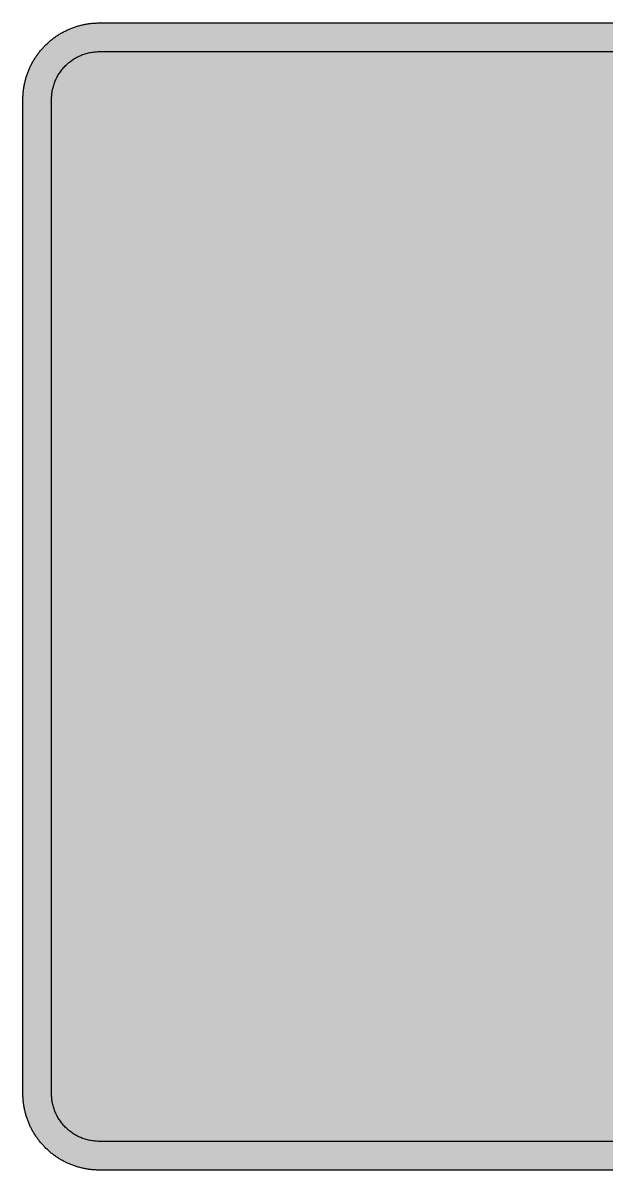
# Model space of a CAD drawing. Header units: millimetres. Extents: x 0 to 318, y 0 to 212.
# Drawn here: x 0.1 to 107.7, y 0.1 to 211.7 of the extents above; entities that cross this region are included whole.
import ezdxf

# ---------------------------------------------------------------- set-up
doc = ezdxf.new("R2010")
doc.units = ezdxf.units.MM

msp = doc.modelspace()

# ---------------------------------------------------------------- hatches: boundary and pattern name
for color, points in [(254, [(14.1633, 0.0536), (13.9878, 0.0533), (13.8125, 0.0559), (13.6373, 0.061), (13.462, 0.0686), (13.2893, 0.0787), (13.114, 0.0914), (12.9413, 0.1041), (12.7686, 0.1219), (12.5959, 0.1397), (12.4231, 0.16), (12.2504, 0.1829), (12.0777, 0.2057), (11.9075, 0.2337), (11.7373, 0.2616), (11.5672, 0.2921), (11.397, 0.3251), (11.2268, 0.3607), (11.0592, 0.3988), (10.8915, 0.4369), (10.7239, 0.4775), (10.5562, 0.5207), (10.3886, 0.5664), (10.2235, 0.6121), (10.0584, 0.6629), (9.8933, 0.7137), (9.7307, 0.7671), (9.5682, 0.8204), (9.4056, 0.8788), (9.2431, 0.9373), (9.083, 0.9982), (8.923, 1.0617), (8.763, 1.1252), (8.6055, 1.1938), (8.4455, 1.2624), (8.2906, 1.331), (8.1331, 1.4046), (7.9781, 1.4783), (7.8232, 1.5545), (7.6708, 1.6332), (7.5184, 1.7145), (7.366, 1.7958), (7.2161, 1.8796), (7.0663, 1.966), (6.919, 2.0523), (6.7716, 2.1438), (6.6243, 2.2352), (6.4795, 2.3266), (6.3348, 2.4232), (6.19, 2.5197), (6.0477, 2.6187), (5.908, 2.7178), (5.7683, 2.8194), (5.6286, 2.9235), (5.4915, 3.0302), (5.3543, 3.1369), (5.2197, 3.2461), (5.0851, 3.3579), (4.953, 3.4722), (4.8209, 3.5865), (4.6914, 3.7033), (4.5644, 3.8202), (4.4348, 3.9395), (4.3104, 4.0615), (4.1859, 4.1859), (4.0615, 4.3104), (3.9395, 4.4348), (3.8202, 4.5618), (3.7033, 4.6914), (3.5865, 4.8209), (3.4722, 4.953), (3.3579, 5.0851), (3.2487, 5.2197), (3.1369, 5.3543), (3.0302, 5.4915), (2.9235, 5.6286), (2.8194, 5.7683), (2.7178, 5.908), (2.6187, 6.0477), (2.5197, 6.19), (2.4232, 6.3348), (2.3266, 6.477), (2.2352, 6.6243), (2.1438, 6.7691), (2.0523, 6.9164), (1.966, 7.0663), (1.8796, 7.2161), (1.7958, 7.366), (1.7145, 7.5184), (1.6332, 7.6708), (1.5545, 7.8232), (1.4783, 7.9781), (1.4046, 8.1331), (1.331, 8.2906), (1.2598, 8.4455), (1.1913, 8.603), (1.1252, 8.763), (1.0592, 8.923), (0.9982, 9.083), (0.9373, 9.2431), (0.8763, 9.4056), (0.8204, 9.5682), (0.7645, 9.7307), (0.7112, 9.8933), (0.6604, 10.0584), (0.6121, 10.2235), (0.5639, 10.3911), (0.5207, 10.5562), (0.4775, 10.7239), (0.4343, 10.8915), (0.3962, 11.0592), (0.3607, 11.2268), (0.3251, 11.397), (0.2921, 11.5672), (0.2616, 11.7373), (0.2311, 11.9075), (0.2057, 12.0802), (0.1803, 12.2504), (0.1575, 12.4231), (0.1372, 12.5959), (0.1194, 12.7686), (0.1041, 12.9413), (0.0889, 13.1166), (0.0787, 13.2893), (0.0686, 13.4645), (0.061, 13.6373), (0.0559, 13.8125), (0.0508, 13.9878), (0.0508, 14.163), (0.0522, 197.6092), (0.0508, 197.7822), (0.0559, 197.9574), (0.061, 198.1327), (0.0686, 198.308), (0.0787, 198.4807), (0.0889, 198.6559), (0.1041, 198.8287), (0.1194, 199.0014), (0.1372, 199.1741), (0.1575, 199.3468), (0.1803, 199.5195), (0.2057, 199.6923), (0.2311, 199.8624), (0.2616, 200.0326), (0.2921, 200.2028), (0.3251, 200.373), (0.3607, 200.5432), (0.3962, 200.7108), (0.4343, 200.8784), (0.4775, 201.0461), (0.5207, 201.2137), (0.5639, 201.3814), (0.6121, 201.5465), (0.6604, 201.7116), (0.7112, 201.8767), (0.7645, 202.0392), (0.8204, 202.2018), (0.8763, 202.3643), (0.9373, 202.5269), (0.9982, 202.6869), (1.0592, 202.8469), (1.1252, 203.007), (1.1913, 203.1644), (1.2598, 203.3245), (1.331, 203.4794), (1.4046, 203.6369), (1.4783, 203.7918), (1.5545, 203.9468), (1.6332, 204.0992), (1.7145, 204.2516), (1.7958, 204.404), (1.8796, 204.5538), (1.966, 204.7037), (2.0523, 204.851), (2.1438, 204.9983), (2.2352, 205.1456), (2.3266, 205.2904), (2.4232, 205.4352), (2.5197, 205.58), (2.6187, 205.7222), (2.7178, 205.8619), (2.8194, 206.0016), (2.9235, 206.1413), (3.0302, 206.2785), (3.1369, 206.4156), (3.2487, 206.5503), (3.3579, 206.6849), (3.4722, 206.817), (3.5865, 206.949), (3.7033, 207.0786), (3.8202, 207.2056), (3.9395, 207.3351), (4.0615, 207.4596), (4.1859, 207.584), (4.3104, 207.7085), (4.4348, 207.8304), (4.5644, 207.9498), (4.6914, 208.0666), (4.8209, 208.1835), (4.953, 208.2978), (5.0851, 208.4121), (5.2197, 208.5213), (5.3543, 208.6331), (5.4915, 208.7397), (5.6286, 208.8464), (5.7683, 208.9506), (5.908, 209.0522), (6.0477, 209.1512), (6.19, 209.2503), (6.3348, 209.3468), (6.4795, 209.4433), (6.6243, 209.5348), (6.7716, 209.6262), (6.919, 209.7176), (7.0663, 209.804), (7.2161, 209.8904), (7.366, 209.9742), (7.5184, 210.0555), (7.6708, 210.1367), (7.8232, 210.2155), (7.9781, 210.2917), (8.1331, 210.3653), (8.2906, 210.439), (8.4455, 210.5101), (8.6055, 210.5787), (8.763, 210.6447), (8.923, 210.7108), (9.083, 210.7717), (9.2431, 210.8327), (9.4056, 210.8937), (9.5682, 210.9495), (9.7307, 211.0054), (9.8933, 211.0588), (10.0584, 211.1096), (10.2235, 211.1578), (10.3886, 211.2061), (10.5562, 211.2493), (10.7239, 211.2924), (10.8915, 211.3356), (11.0592, 211.3737), (11.2268, 211.4093), (11.397, 211.4448), (11.5672, 211.4779), (11.7373, 211.5083), (11.9075, 211.5388), (12.0777, 211.5642), (12.2504, 211.5896), (12.4231, 211.6125), (12.5959, 211.6328), (12.7686, 211.6506), (12.9413, 211.6658), (13.114, 211.6811), (13.2893, 211.6912), (13.462, 211.7014), (13.6373, 211.709), (13.8125, 211.7141), (13.9878, 211.7192), (14.163, 211.7192), (303.4411, 211.7203), (303.6164, 211.7192), (303.7891, 211.7141), (303.9643, 211.709), (304.1396, 211.7014), (304.3149, 211.6912), (304.4876, 211.6811), (304.6603, 211.6658), (304.8356, 211.6506), (305.0083, 211.6328), (305.181, 211.6125), (305.3512, 211.5896), (305.5239, 211.5642), (305.6941, 211.5388), (305.8668, 211.5083), (306.037, 211.4779), (306.2072, 211.4448), (306.3748, 211.4093), (306.545, 211.3737), (306.7126, 211.3356), (306.8803, 211.2924), (307.0479, 211.2493), (307.213, 211.2061), (307.3781, 211.1578), (307.5432, 211.1096), (307.7083, 211.0588), (307.8734, 211.0054), (308.036, 210.9495), (308.1985, 210.8937), (308.3611, 210.8327), (308.5211, 210.7717), (308.6811, 210.7108), (308.8411, 210.6447), (308.9986, 210.5787), (309.1561, 210.5101), (309.3136, 210.439), (309.4711, 210.3653), (309.626, 210.2917), (309.7784, 210.2155), (309.9333, 210.1367), (310.0857, 210.0555), (310.2381, 209.9742), (310.388, 209.8904), (310.5379, 209.804), (310.6852, 209.7176), (310.8325, 209.6262), (310.9798, 209.5348), (311.1246, 209.4433), (311.2694, 209.3468), (311.4116, 209.2503), (311.5539, 209.1512), (311.6961, 209.0522), (311.8358, 208.9506), (311.9755, 208.8464), (312.1127, 208.7397), (312.2473, 208.6331), (312.3844, 208.5213), (312.5165, 208.4121), (312.6511, 208.2978), (312.7807, 208.1835), (312.9128, 208.0666), (313.0398, 207.9498), (313.1668, 207.8304), (313.2938, 207.7085), (313.4182, 207.584), (313.5427, 207.4596), (313.6621, 207.3351), (313.784, 207.2056), (313.9008, 207.0786), (314.0177, 206.949), (314.132, 206.817), (314.2463, 206.6849), (314.3555, 206.5503), (314.4647, 206.4156), (314.5739, 206.2785), (314.6781, 206.1413), (314.7822, 206.0016), (314.8863, 205.8619), (314.9854, 205.7222), (315.0845, 205.58), (315.181, 205.4352), (315.275, 205.2904), (315.3689, 205.1456), (315.4604, 204.9983), (315.5493, 204.851), (315.6382, 204.7037), (315.7245, 204.5538), (315.8084, 204.404), (315.8896, 204.2516), (315.9684, 204.0992), (316.0471, 203.9468), (316.1233, 203.7918), (316.1995, 203.6369), (316.2706, 203.4794), (316.3418, 203.3245), (316.4103, 203.1644), (316.4764, 203.007), (316.5424, 202.8469), (316.6059, 202.6869), (316.6669, 202.5269), (316.7253, 202.3643), (316.7812, 202.2018), (316.8371, 202.0392), (316.8904, 201.8767), (316.9412, 201.7116), (316.9895, 201.5465), (317.0377, 201.3814), (317.0834, 201.2137), (317.1266, 201.0461), (317.1673, 200.8784), (317.2054, 200.7108), (317.2435, 200.5432), (317.2765, 200.373), (317.3095, 200.2028), (317.34, 200.0326), (317.3705, 199.8624), (317.3959, 199.6923), (317.4213, 199.5195), (317.4441, 199.3468), (317.4644, 199.1741), (317.4822, 199.0014), (317.4975, 198.8287), (317.5127, 198.6559), (317.5229, 198.4807), (317.533, 198.308), (317.5406, 198.1327), (317.5457, 197.9574), (317.5508, 197.7822), (317.5508, 197.6069), (317.5522, 14.1647), (317.5508, 13.9878), (317.5457, 13.8125), (317.5406, 13.6373), (317.533, 13.4645), (317.5229, 13.2893), (317.5127, 13.1166), (317.4975, 12.9413), (317.4822, 12.7686), (317.4644, 12.5959), (317.4441, 12.4231), (317.4213, 12.2504), (317.3959, 12.0802), (317.3705, 11.9075), (317.34, 11.7373), (317.3095, 11.5672), (317.2765, 11.397), (317.2435, 11.2268), (317.2054, 11.0592), (317.1673, 10.8915), (317.1266, 10.7239), (317.0834, 10.5562), (317.0377, 10.3911), (316.9895, 10.2235), (316.9412, 10.0584), (316.8904, 9.8933), (316.8371, 9.7307), (316.7812, 9.5682), (316.7253, 9.4056), (316.6669, 9.2431), (316.6059, 9.083), (316.5424, 8.923), (316.4764, 8.763), (316.4103, 8.603), (316.3418, 8.4455), (316.2706, 8.2906), (316.1995, 8.1331), (316.1233, 7.9781), (316.0471, 7.8232), (315.9684, 7.6708), (315.8896, 7.5184), (315.8084, 7.366), (315.7245, 7.2161), (315.6382, 7.0663), (315.5493, 6.9164), (315.4604, 6.7691), (315.3689, 6.6243), (315.275, 6.477), (315.181, 6.3348), (315.0845, 6.19), (314.9854, 6.0477), (314.8863, 5.908), (314.7822, 5.7683), (314.6781, 5.6286), (314.5739, 5.4915), (314.4647, 5.3543), (314.3555, 5.2197), (314.2463, 5.0851), (314.132, 4.953), (314.0177, 4.8209), (313.9008, 4.6914), (313.784, 4.5618), (313.6621, 4.4348), (313.5427, 4.3104), (313.4182, 4.1859), (313.2938, 4.0615), (313.1668, 3.9395), (313.0398, 3.8202), (312.9128, 3.7033), (312.7807, 3.5865), (312.6511, 3.4722), (312.5165, 3.3579), (312.3844, 3.2461), (312.2473, 3.1369), (312.1127, 3.0302), (311.9755, 2.9235), (311.8358, 2.8194), (311.6961, 2.7178), (311.5539, 2.6187), (311.4116, 2.5197), (311.2694, 2.4232), (311.1246, 2.3266), (310.9798, 2.2352), (310.8325, 2.1438), (310.6852, 2.0523), (310.5379, 1.966), (310.388, 1.8796), (310.2381, 1.7958), (310.0857, 1.7145), (309.9333, 1.6332), (309.7784, 1.5545), (309.626, 1.4783), (309.4711, 1.4046), (309.3136, 1.331), (309.1561, 1.2624), (308.9986, 1.1938), (308.8411, 1.1252), (308.6811, 1.0617), (308.5211, 0.9982), (308.3611, 0.9373), (308.1985, 0.8788), (308.036, 0.8204), (307.8734, 0.7671), (307.7083, 0.7137), (307.5432, 0.6629), (307.3781, 0.6121), (307.213, 0.5664), (307.0479, 0.5207), (306.8803, 0.4775), (306.7126, 0.4369), (306.545, 0.3988), (306.3748, 0.3607), (306.2072, 0.3251), (306.037, 0.2921), (305.8668, 0.2616), (305.6941, 0.2337), (305.5239, 0.2057), (305.3512, 0.1829), (305.181, 0.16), (305.0083, 0.1397), (304.8356, 0.1219), (304.6603, 0.1041), (304.4876, 0.0914), (304.3149, 0.0787), (304.1396, 0.0686), (303.9643, 0.061), (303.7891, 0.0559), (303.6164, 0.0533), (303.4411, 0.0533)]), (144, [(14.1633, 5.3453), (13.9344, 5.3467), (13.7084, 5.3543), (13.4849, 5.3696), (13.2613, 5.3899), (13.0378, 5.4153), (12.8194, 5.4458), (12.6009, 5.4813), (12.385, 5.522), (12.1717, 5.5702), (11.9583, 5.621), (11.7475, 5.6794), (11.5392, 5.7404), (11.3335, 5.8064), (11.1303, 5.8801), (10.9296, 5.9563), (10.729, 6.0376), (10.5334, 6.1239), (10.3378, 6.2128), (10.1473, 6.3094), (9.9593, 6.4084), (9.7714, 6.5126), (9.5885, 6.6218), (9.4082, 6.7335), (9.2304, 6.8504), (9.0576, 6.9698), (8.8849, 7.0968), (8.7173, 7.2238), (8.5522, 7.3584), (8.3896, 7.4955), (8.2321, 7.6352), (8.0772, 7.78), (7.9273, 7.9273), (7.7775, 8.0772), (7.6352, 8.2321), (7.493, 8.3922), (7.3558, 8.5522), (7.2238, 8.7173), (7.0942, 8.8875), (6.9698, 9.0576), (6.8504, 9.2329), (6.7335, 9.4107), (6.6192, 9.591), (6.5126, 9.7739), (6.4084, 9.9593), (6.3068, 10.1473), (6.2128, 10.3403), (6.1214, 10.5334), (6.035, 10.7315), (5.9538, 10.9296), (5.8776, 11.1303), (5.8064, 11.3335), (5.7404, 11.5418), (5.6769, 11.75), (5.621, 11.9583), (5.5677, 12.1717), (5.522, 12.385), (5.4813, 12.6009), (5.4432, 12.8194), (5.4127, 13.0404), (5.3873, 13.2613), (5.3696, 13.4849), (5.3543, 13.7084), (5.3467, 13.937), (5.3416, 14.163), (5.3439, 197.6092), (5.3467, 197.8355), (5.3543, 198.0616), (5.3696, 198.2851), (5.3873, 198.5086), (5.4127, 198.7321), (5.4432, 198.9506), (5.4813, 199.169), (5.522, 199.3849), (5.5677, 199.5983), (5.621, 199.8116), (5.6769, 200.0225), (5.7404, 200.2307), (5.8064, 200.4365), (5.8776, 200.6397), (5.9538, 200.8403), (6.035, 201.041), (6.1214, 201.2366), (6.2128, 201.4322), (6.3068, 201.6227), (6.4084, 201.8106), (6.5126, 201.9986), (6.6192, 202.1815), (6.7335, 202.3618), (6.8504, 202.5396), (6.9698, 202.7123), (7.0942, 202.885), (7.2238, 203.0527), (7.3558, 203.2178), (7.493, 203.3803), (7.6352, 203.5378), (7.7775, 203.6928), (7.9273, 203.8426), (8.0772, 203.9925), (8.2321, 204.1347), (8.3896, 204.277), (8.5522, 204.4141), (8.7173, 204.5462), (8.8849, 204.6757), (9.0576, 204.8002), (9.2304, 204.9196), (9.4082, 205.0364), (9.5885, 205.1507), (9.7714, 205.2574), (9.9593, 205.3615), (10.1473, 205.4631), (10.3378, 205.5571), (10.5334, 205.6486), (10.729, 205.7349), (10.9296, 205.8162), (11.1303, 205.8924), (11.3335, 205.9635), (11.5392, 206.0296), (11.7475, 206.0931), (11.9583, 206.1489), (12.1717, 206.2023), (12.385, 206.248), (12.6009, 206.2886), (12.8194, 206.3267), (13.0378, 206.3572), (13.2613, 206.3826), (13.4849, 206.4004), (13.7084, 206.4156), (13.9344, 206.4233), (14.163, 206.4283), (303.4411, 206.4286), (303.6672, 206.4233), (303.8932, 206.4156), (304.1193, 206.4004), (304.3428, 206.3826), (304.5638, 206.3572), (304.7822, 206.3267), (305.0007, 206.2886), (305.2166, 206.248), (305.4325, 206.2023), (305.6433, 206.1489), (305.8541, 206.0931), (306.0624, 206.0296), (306.2681, 205.9635), (306.4713, 205.8924), (306.6745, 205.8162), (306.8726, 205.7349), (307.0708, 205.6486), (307.2638, 205.5571), (307.4543, 205.4631), (307.6448, 205.3615), (307.8302, 205.2574), (308.0131, 205.1507), (308.1934, 205.0364), (308.3712, 204.9196), (308.5465, 204.8002), (308.7167, 204.6757), (308.8843, 204.5462), (309.0494, 204.4141), (309.212, 204.277), (309.3695, 204.1347), (309.5244, 203.9925), (309.6768, 203.8426), (309.8241, 203.6928), (309.9689, 203.5378), (310.1086, 203.3803), (310.2458, 203.2178), (310.3778, 203.0527), (310.5074, 202.885), (310.6318, 202.7123), (310.7538, 202.5396), (310.8706, 202.3618), (310.9824, 202.1815), (311.0916, 201.9986), (311.1957, 201.8106), (311.2948, 201.6227), (311.3888, 201.4322), (311.4802, 201.2366), (311.5666, 201.041), (311.6478, 200.8403), (311.724, 200.6397), (311.7952, 200.4365), (311.8637, 200.2307), (311.9247, 200.0225), (311.9806, 199.8116), (312.0339, 199.5983), (312.0796, 199.3849), (312.1203, 199.169), (312.1584, 198.9506), (312.1889, 198.7321), (312.2143, 198.5086), (312.2346, 198.2851), (312.2473, 198.0616), (312.2574, 197.8355), (312.26, 197.6069), (312.2605, 14.1647), (312.2574, 13.937), (312.2473, 13.7084), (312.2346, 13.4849), (312.2143, 13.2613), (312.1889, 13.0404), (312.1584, 12.8194), (312.1203, 12.6009), (312.0796, 12.385), (312.0339, 12.1717), (311.9806, 11.9583), (311.9247, 11.75), (311.8637, 11.5418), (311.7952, 11.3335), (311.724, 11.1303), (311.6478, 10.9296), (311.5666, 10.7315), (311.4802, 10.5334), (311.3888, 10.3403), (311.2948, 10.1473), (311.1957, 9.9593), (311.0916, 9.7739), (310.9824, 9.591), (310.8706, 9.4107), (310.7538, 9.2329), (310.6318, 9.0576), (310.5074, 8.8875), (310.3778, 8.7173), (310.2458, 8.5522), (310.1086, 8.3922), (309.9689, 8.2321), (309.8241, 8.0772), (309.6768, 7.9273), (309.5244, 7.78), (309.3695, 7.6352), (309.212, 7.4955), (309.0494, 7.3584), (308.8843, 7.2238), (308.7167, 7.0968), (308.5465, 6.9698), (308.3712, 6.8504), (308.1934, 6.7335), (308.0131, 6.6218), (307.8302, 6.5126), (307.6448, 6.4084), (307.4543, 6.3094), (307.2638, 6.2128), (307.0708, 6.1239), (306.8726, 6.0376), (306.6745, 5.9563), (306.4713, 5.8801), (306.2681, 5.8064), (306.0624, 5.7404), (305.8541, 5.6794), (305.6433, 5.621), (305.4325, 5.5702), (305.2166, 5.522), (305.0007, 5.4813), (304.7822, 5.4458), (304.5638, 5.4153), (304.3428, 5.3899), (304.1193, 5.3696), (303.8932, 5.3543), (303.6672, 5.3467), (303.4411, 5.3442)])]:
    msp.add_hatch(color=color).paths.add_polyline_path(points)
h = msp.add_hatch(color=254)
h.paths.add_polyline_path([(68.3147, 84.1745), (68.3147, 19.1036), (68.0212, 19.1059), (67.7316, 19.116), (67.4421, 19.1364), (67.1576, 19.1618), (66.8731, 19.1922), (66.5912, 19.2329), (66.3092, 19.2786), (66.0324, 19.3319), (65.7581, 19.3929), (65.4863, 19.4589), (65.2145, 19.5326), (64.9478, 19.6113), (64.6836, 19.6977), (64.422, 19.7891), (64.1655, 19.8882), (63.9089, 19.9923), (63.6575, 20.1016), (63.4086, 20.2184), (63.1622, 20.3403), (62.9209, 20.4673), (62.6821, 20.6019), (62.4459, 20.7416), (62.2148, 20.8839), (61.9862, 21.0337), (61.7626, 21.1887), (61.5442, 21.3512), (61.3283, 21.5163), (61.1149, 21.6865), (60.9092, 21.8618), (60.706, 22.0421), (60.5053, 22.2275), (60.3123, 22.4155), (60.1218, 22.6111), (59.9364, 22.8092), (59.756, 23.0124), (59.5808, 23.2207), (59.4106, 23.4315), (59.2455, 23.6474), (59.0855, 23.8684), (58.9305, 24.0919), (58.7807, 24.318), (58.6359, 24.5491), (58.4962, 24.7853), (58.3641, 25.0241), (58.2346, 25.2654), (58.1127, 25.5118), (57.9958, 25.7607), (57.8866, 26.0147), (57.7825, 26.2687), (57.6834, 26.5278), (57.592, 26.7894), (57.5056, 27.0535), (57.4269, 27.3202), (57.3532, 27.5895), (57.2872, 27.8638), (57.2262, 28.1381), (57.1729, 28.415), (57.1271, 28.6944), (57.089, 28.9763), (57.056, 29.2608), (57.0306, 29.5478), (57.0128, 29.8374), (57.0001, 30.1269), (56.9976, 30.419), (56.9983, 70.0289), (28.7059, 24.7618), (28.5496, 24.859), (28.3972, 24.958), (28.2473, 25.0622), (28.1, 25.1663), (27.9527, 25.273), (27.8079, 25.3822), (27.6657, 25.494), (27.526, 25.6057), (27.3888, 25.7226), (27.2517, 25.8394), (27.117, 25.9588), (26.985, 26.0782), (26.8554, 26.2026), (26.7284, 26.3271), (26.6014, 26.4541), (26.477, 26.5836), (26.3576, 26.7132), (26.2382, 26.8453), (26.1188, 26.9799), (26.0045, 27.117), (25.8928, 27.2542), (25.781, 27.3939), (25.6743, 27.5336), (25.5676, 27.6758), (25.4635, 27.8206), (25.3619, 27.9654), (25.2654, 28.1127), (25.1689, 28.2626), (25.0723, 28.4124), (24.9809, 28.5623), (24.892, 28.7172), (24.8056, 28.8696), (24.7193, 29.0271), (24.638, 29.1821), (24.5593, 29.3421), (24.4805, 29.4996), (24.4069, 29.6621), (24.3332, 29.8221), (24.2646, 29.9872), (24.196, 30.1498), (24.1325, 30.3149), (24.069, 30.4825), (24.0106, 30.6502), (23.9547, 30.8178), (23.8989, 30.988), (23.8481, 31.1582), (23.7998, 31.3284), (23.7515, 31.5011), (23.7084, 31.6738), (23.6677, 31.8491), (23.6296, 32.0243), (23.5941, 32.1996), (23.561, 32.3748), (23.5306, 32.5526), (23.5052, 32.7304), (23.4798, 32.9082), (23.4569, 33.0886), (23.4391, 33.2689), (23.4239, 33.4493), (23.4112, 33.6296), (23.401, 33.8099), (23.3934, 33.9928), (23.3883, 34.1732), (23.3858, 34.356), (23.3883, 34.4576), (23.3883, 34.5567), (23.3909, 34.6558), (23.3934, 34.7548), (23.3985, 34.8539), (23.4036, 34.9529), (23.4086, 35.052), (23.4137, 35.1511), (23.4213, 35.2476), (23.429, 35.3466), (23.4391, 35.4457), (23.4493, 35.5448), (23.4594, 35.6413), (23.4721, 35.7403), (23.4848, 35.8394), (23.4975, 35.9359), (23.5128, 36.0324), (23.5255, 36.1315), (23.5433, 36.228), (23.5585, 36.3245), (23.5763, 36.4236), (23.5941, 36.5201), (23.6144, 36.6166), (23.6347, 36.7132), (23.655, 36.8097), (23.6779, 36.9037), (23.7007, 37.0002), (23.7236, 37.0967), (23.7465, 37.1907), (23.7719, 37.2872), (23.7973, 37.3812), (23.8252, 37.4777), (23.8531, 37.5717), (23.8811, 37.6657), (23.909, 37.7596), (23.9395, 37.8536), (23.97, 37.9476), (24.003, 38.039), (24.036, 38.133), (24.069, 38.2245), (24.1021, 38.3184), (24.1376, 38.4099), (24.1732, 38.5013), (24.2087, 38.5928), (24.2468, 38.6842), (24.2849, 38.7756), (24.323, 38.8671), (24.3637, 38.956), (24.4043, 39.0474), (24.445, 39.1363), (24.4881, 39.2252), (24.5313, 39.3141), (24.5745, 39.403), (24.6177, 39.4919), (24.6634, 39.5808), (24.7091, 39.6672), (24.7574, 39.7535), (24.8031, 39.8424), (24.8539, 39.9288), (24.9022, 40.0152), (24.953, 40.099), (25.0038, 40.1853), (25.0546, 40.2692), (25.1054, 40.3555), (45.6819, 73.2741), (45.6819, 84.1745)])
h.paths.add_polyline_path([(68.3147, 87.0035), (45.6819, 87.0035), (45.6819, 108.3451), (30.5745, 84.1745), (30.4394, 84.2594), (30.3047, 84.3458), (30.1727, 84.4372), (30.0431, 84.5287), (29.9161, 84.6226), (29.7891, 84.7166), (29.6647, 84.8157), (29.5427, 84.9147), (29.4208, 85.0138), (29.3014, 85.1179), (29.1846, 85.2221), (29.0678, 85.3288), (28.956, 85.4354), (28.8442, 85.5447), (28.7325, 85.6564), (28.6258, 85.7682), (28.5191, 85.8825), (28.415, 85.9993), (28.3108, 86.1162), (28.2118, 86.2355), (28.1127, 86.3549), (28.0162, 86.4768), (27.9222, 86.6013), (27.8282, 86.7258), (27.7368, 86.8502), (27.6504, 86.9798), (27.5615, 87.1068), (27.4777, 87.2363), (27.3964, 87.3684), (27.3152, 87.5005), (27.2364, 87.6351), (27.1602, 87.7697), (27.0866, 87.9069), (27.0154, 88.044), (26.9443, 88.1812), (26.8783, 88.3209), (26.8122, 88.4631), (26.7487, 88.6028), (26.6878, 88.7476), (26.6294, 88.8898), (26.5709, 89.0346), (26.5176, 89.1794), (26.4668, 89.3267), (26.416, 89.474), (26.3677, 89.6239), (26.322, 89.7712), (26.2814, 89.9211), (26.2407, 90.0735), (26.2026, 90.2233), (26.1645, 90.3757), (26.1315, 90.5281), (26.101, 90.6831), (26.0731, 90.838), (26.0452, 90.993), (26.0223, 91.1479), (26.002, 91.3028), (25.9817, 91.4603), (25.9664, 91.6178), (25.9512, 91.7753), (25.941, 91.9328), (25.9309, 92.0928), (25.9258, 92.2503), (25.9207, 92.4103), (25.9207, 92.5703), (25.9207, 92.6567), (25.9207, 92.7456), (25.9232, 92.8319), (25.9258, 92.9183), (25.9283, 93.0046), (25.9334, 93.091), (25.9385, 93.1774), (25.9436, 93.2637), (25.9512, 93.3501), (25.9588, 93.4364), (25.9664, 93.5228), (25.974, 93.6092), (25.9842, 93.6955), (25.9944, 93.7819), (26.0045, 93.8657), (26.0172, 93.9521), (26.0299, 94.0384), (26.0426, 94.1222), (26.0553, 94.2086), (26.0706, 94.2924), (26.0858, 94.3788), (26.101, 94.4626), (26.1188, 94.5464), (26.1366, 94.6302), (26.1544, 94.7166), (26.1747, 94.8004), (26.1925, 94.8842), (26.2128, 94.9681), (26.2357, 95.0519), (26.256, 95.1332), (26.2788, 95.217), (26.3042, 95.3008), (26.3271, 95.3821), (26.3525, 95.4659), (26.3779, 95.5472), (26.4033, 95.6285), (26.4312, 95.7123), (26.4592, 95.7936), (26.4871, 95.8748), (26.5151, 95.9561), (26.5455, 96.0374), (26.576, 96.1161), (26.6065, 96.1974), (26.6395, 96.2787), (26.6725, 96.3574), (26.7056, 96.4362), (26.7386, 96.5175), (26.7741, 96.5962), (26.8097, 96.6749), (26.8453, 96.7537), (26.8834, 96.8299), (26.9189, 96.9086), (26.9596, 96.9874), (26.9977, 97.0636), (27.0358, 97.1398), (27.0764, 97.216), (27.117, 97.2947), (27.1602, 97.3684), (27.2034, 97.4446), (27.2466, 97.5208), (27.2898, 97.5944), (27.3329, 97.6706), (27.3787, 97.7443), (27.4244, 97.8179), (47.4017, 129.782), (47.498, 129.9337), (47.5996, 130.0861), (47.7012, 130.2385), (47.8053, 130.3858), (47.912, 130.5331), (48.0212, 130.6754), (48.133, 130.8176), (48.2473, 130.9599), (48.3616, 131.097), (48.4784, 131.2342), (48.5978, 131.3688), (48.7197, 131.5009), (48.8442, 131.6304), (48.9687, 131.7574), (49.0957, 131.8844), (49.2227, 132.0063), (49.3547, 132.1283), (49.4868, 132.2476), (49.6214, 132.3645), (49.7561, 132.4813), (49.8958, 132.5931), (50.0329, 132.7023), (50.1752, 132.8115), (50.3174, 132.9182), (50.4622, 133.0198), (50.607, 133.1214), (50.7543, 133.2205), (50.9016, 133.317), (51.054, 133.411), (51.2039, 133.5049), (51.3563, 133.5938), (51.5112, 133.6802), (51.6661, 133.764), (51.8236, 133.8478), (51.9811, 133.9266), (52.1411, 134.0053), (52.3037, 134.079), (52.4637, 134.1501), (52.6263, 134.2212), (52.7914, 134.2873), (52.9565, 134.3533), (53.1241, 134.4143), (53.2917, 134.4752), (53.4594, 134.5311), (53.6296, 134.587), (53.7997, 134.6378), (53.9699, 134.686), (54.1426, 134.7318), (54.3154, 134.7775), (54.4906, 134.8181), (54.6633, 134.8562), (54.8411, 134.8918), (55.0164, 134.9248), (55.1942, 134.9553), (55.372, 134.9807), (55.5498, 135.0061), (55.7276, 135.0264), (55.9079, 135.0467), (56.0883, 135.062), (56.2686, 135.0747), (56.4515, 135.0848), (56.6318, 135.0924), (56.8147, 135.0975), (56.9976, 135.0975), (57.2897, 135.095), (57.5793, 135.0848), (57.8688, 135.0645), (58.1533, 135.0391), (58.4378, 135.0086), (58.7197, 134.968), (59.0017, 134.9223), (59.2785, 134.8689), (59.5528, 134.808), (59.8246, 134.7419), (60.0964, 134.6683), (60.3631, 134.5895), (60.6273, 134.5032), (60.8889, 134.4117), (61.148, 134.3127), (61.402, 134.2085), (61.6534, 134.0993), (61.9023, 133.9825), (62.1487, 133.8605), (62.3926, 133.7335), (62.6313, 133.5989), (62.865, 133.4592), (63.0961, 133.317), (63.3247, 133.1671), (63.5483, 133.0122), (63.7692, 132.8496), (63.9851, 132.6845), (64.196, 132.5143), (64.4042, 132.3391), (64.6074, 132.1587), (64.8056, 131.9733), (64.9986, 131.7854), (65.1891, 131.5898), (65.3745, 131.3917), (65.5549, 131.1885), (65.7301, 130.9802), (65.9003, 130.7694), (66.0654, 130.5535), (66.2254, 130.3325), (66.3804, 130.109), (66.5302, 129.8829), (66.675, 129.6518), (66.8147, 129.4155), (66.9468, 129.1768), (67.0763, 128.9355), (67.1982, 128.6891), (67.3151, 128.4402), (67.4243, 128.1862), (67.5284, 127.9322), (67.6275, 127.6731), (67.7189, 127.4115), (67.8053, 127.1473), (67.884, 126.8806), (67.9577, 126.6114), (68.0237, 126.3371), (68.0847, 126.0627), (68.1355, 125.7859), (68.1838, 125.5065), (68.2219, 125.2245), (68.2549, 124.9401), (68.2803, 124.653), (68.2981, 124.3635), (68.3108, 124.0739), (68.3133, 123.7818), (68.3147, 111.0516), (89.5339, 98.3213), (89.4486, 98.1812), (89.3597, 98.044), (89.2708, 97.9094), (89.1819, 97.7748), (89.088, 97.6427), (88.994, 97.5131), (88.8949, 97.3836), (88.7959, 97.2566), (88.6968, 97.1321), (88.5927, 97.0077), (88.4885, 96.8883), (88.3818, 96.7689), (88.2752, 96.6521), (88.1659, 96.5352), (88.0542, 96.4209), (87.9399, 96.3092), (87.8256, 96.2), (87.7087, 96.0933), (87.5919, 95.9866), (87.4725, 95.8825), (87.3506, 95.7809), (87.2287, 95.6818), (87.1042, 95.5827), (86.9772, 95.4888), (86.8502, 95.3948), (86.7207, 95.3033), (86.5911, 95.2119), (86.4591, 95.1255), (86.327, 95.0392), (86.1924, 94.9579), (86.0577, 94.8766), (85.9206, 94.7979), (85.7834, 94.7217), (85.6437, 94.6455), (85.504, 94.5744), (85.3618, 94.5032), (85.2195, 94.4372), (85.0773, 94.3712), (84.9325, 94.3077), (84.7852, 94.2467), (84.6379, 94.1883), (84.4906, 94.1324), (84.3432, 94.0791), (84.1934, 94.0257), (84.041, 93.9775), (83.8911, 93.9292), (83.7387, 93.886), (83.5838, 93.8428), (83.4314, 93.8047), (83.2764, 93.7666), (83.1215, 93.7311), (82.964, 93.7006), (82.8065, 93.6701), (82.6491, 93.6422), (82.4916, 93.6193), (82.3316, 93.5965), (82.1741, 93.5761), (82.0141, 93.5584), (81.8515, 93.5457), (81.6915, 93.533), (81.5289, 93.5228), (81.3689, 93.5177), (81.2063, 93.5126), (81.0412, 93.5126), (80.9574, 93.5126), (80.8736, 93.5126), (80.7898, 93.5152), (80.706, 93.5177), (80.6221, 93.5203), (80.5383, 93.5253), (80.4545, 93.5304), (80.3707, 93.5355), (80.2869, 93.5406), (80.203, 93.5482), (80.1218, 93.5558), (80.0379, 93.5634), (79.9541, 93.5711), (79.8703, 93.5812), (79.789, 93.5914), (79.7052, 93.6015), (79.6214, 93.6142), (79.5401, 93.6269), (79.4563, 93.6396), (79.375, 93.6523), (79.2937, 93.6676), (79.2099, 93.6828), (79.1286, 93.6981), (79.0473, 93.7158), (78.9661, 93.7311), (78.8848, 93.7489), (78.8035, 93.7692), (78.7222, 93.787), (78.6409, 93.8073), (78.5597, 93.8276), (78.4784, 93.8505), (78.3996, 93.8708), (78.3184, 93.8936), (78.2371, 93.9165), (78.1583, 93.9419), (78.0796, 93.9648), (77.9983, 93.9902), (77.9196, 94.0181), (77.8408, 94.0435), (77.7621, 94.0714), (77.6834, 94.0994), (77.6046, 94.1273), (77.5284, 94.1578), (77.4497, 94.1857), (77.3709, 94.2162), (77.2947, 94.2492), (77.216, 94.2797), (77.1398, 94.3127), (77.0636, 94.3458), (76.9874, 94.3813), (76.9112, 94.4143), (76.835, 94.4499), (76.7588, 94.4855), (76.6851, 94.5236), (76.6089, 94.5591), (76.5353, 94.5972), (76.4591, 94.6353), (76.3854, 94.676), (76.3118, 94.7141), (76.2381, 94.7547), (76.1644, 94.7953), (76.0933, 94.8385), (76.0197, 94.8792), (75.9485, 94.9223), (68.3147, 99.5038)], flags=16)
edge = h.paths.add_edge_path(flags=16)
edge.add_line((75.3883, 150.6608), (75.3821, 150.9522))
edge.add_line((75.3821, 150.9522), (75.372, 151.2418))
edge.add_line((75.372, 151.2418), (75.3542, 151.5313))
edge.add_line((75.3542, 151.5313), (75.3288, 151.8158))
edge.add_line((75.3288, 151.8158), (75.2958, 152.1003))
edge.add_line((75.2958, 152.1003), (75.2577, 152.3822))
edge.add_line((75.2577, 152.3822), (75.2094, 152.6642))
edge.add_line((75.2094, 152.6642), (75.1561, 152.941))
edge.add_line((75.1561, 152.941), (75.0976, 153.2153))
edge.add_line((75.0976, 153.2153), (75.0316, 153.4871))
edge.add_line((75.0316, 153.4871), (74.9579, 153.7589))
edge.add_line((74.9579, 153.7589), (74.8792, 154.0256))
edge.add_line((74.8792, 154.0256), (74.7928, 154.2898))
edge.add_line((74.7928, 154.2898), (74.7014, 154.5514))
edge.add_line((74.7014, 154.5514), (74.6023, 154.8105))
edge.add_line((74.6023, 154.8105), (74.4982, 155.0645))
edge.add_line((74.4982, 155.0645), (74.3864, 155.3159))
edge.add_line((74.3864, 155.3159), (74.2721, 155.5674))
edge.add_line((74.2721, 155.5674), (74.1477, 155.8112))
edge.add_line((74.1477, 155.8112), (74.0207, 156.0551))
edge.add_line((74.0207, 156.0551), (73.8886, 156.2938))
edge.add_line((73.8886, 156.2938), (73.7489, 156.5275))
edge.add_line((73.7489, 156.5275), (73.6041, 156.7586))
edge.add_line((73.6041, 156.7586), (73.4543, 156.9872))
edge.add_line((73.4543, 156.9872), (73.2993, 157.2108))
edge.add_line((73.2993, 157.2108), (73.1393, 157.4317))
edge.add_line((73.1393, 157.4317), (72.9742, 157.6476))
edge.add_line((72.9742, 157.6476), (72.8015, 157.8585))
edge.add_line((72.8015, 157.8585), (72.6262, 158.0667))
edge.add_line((72.6262, 158.0667), (72.4459, 158.2699))
edge.add_line((72.4459, 158.2699), (72.263, 158.4681))
edge.add_line((72.263, 158.4681), (72.0725, 158.6636))
edge.add_line((72.0725, 158.6636), (71.8769, 158.8516))
edge.add_line((71.8769, 158.8516), (71.6788, 159.037))
edge.add_line((71.6788, 159.037), (71.4756, 159.2174))
edge.add_line((71.4756, 159.2174), (71.2699, 159.3926))
edge.add_line((71.2699, 159.3926), (71.0565, 159.5628))
edge.add_line((71.0565, 159.5628), (70.8406, 159.7279))
edge.add_line((70.8406, 159.7279), (70.6222, 159.8905))
edge.add_line((70.6222, 159.8905), (70.3986, 160.0454))
edge.add_line((70.3986, 160.0454), (70.17, 160.1953))
edge.add_line((70.17, 160.1953), (69.9389, 160.34))
edge.add_line((69.9389, 160.34), (69.7027, 160.4772))
edge.add_line((69.7027, 160.4772), (69.4639, 160.6118))
edge.add_line((69.4639, 160.6118), (69.2226, 160.7388))
edge.add_line((69.2226, 160.7388), (68.9762, 160.8607))
edge.add_line((68.9762, 160.8607), (68.7273, 160.9776))
edge.add_line((68.7273, 160.9776), (68.4759, 161.0868))
edge.add_line((68.4759, 161.0868), (68.2193, 161.1935))
edge.add_line((68.2193, 161.1935), (67.9602, 161.29))
edge.add_line((67.9602, 161.29), (67.7012, 161.3814))
edge.add_line((67.7012, 161.3814), (67.4345, 161.4678))
edge.add_line((67.4345, 161.4678), (67.1678, 161.5491))
edge.add_line((67.1678, 161.5491), (66.8985, 161.6202))
edge.add_line((66.8985, 161.6202), (66.6267, 161.6888))
edge.add_line((66.6267, 161.6888), (66.3499, 161.7472))
edge.add_line((66.3499, 161.7472), (66.073, 161.8005))
edge.add_line((66.073, 161.8005), (65.7936, 161.8463))
edge.add_line((65.7936, 161.8463), (65.5117, 161.8869))
edge.add_line((65.5117, 161.8869), (65.2272, 161.9199))
edge.add_line((65.2272, 161.9199), (64.9402, 161.9453))
edge.add_line((64.9402, 161.9453), (64.6532, 161.9631))
edge.add_line((64.6532, 161.9631), (64.3636, 161.9733))
edge.add_line((64.3636, 161.9733), (64.0715, 161.9783))
edge.add_line((64.0715, 161.9783), (63.7794, 161.9733))
edge.add_line((63.7794, 161.9733), (63.4873, 161.9631))
edge.add_line((63.4873, 161.9631), (63.2003, 161.9453))
edge.add_line((63.2003, 161.9453), (62.9133, 161.9199))
edge.add_line((62.9133, 161.9199), (62.6288, 161.8869))
edge.add_line((62.6288, 161.8869), (62.3468, 161.8463))
edge.add_line((62.3468, 161.8463), (62.0674, 161.8005))
edge.add_line((62.0674, 161.8005), (61.7906, 161.7472))
edge.add_line((61.7906, 161.7472), (61.5137, 161.6888))
edge.add_line((61.5137, 161.6888), (61.2419, 161.6202))
edge.add_line((61.2419, 161.6202), (60.9727, 161.5491))
edge.add_line((60.9727, 161.5491), (60.706, 161.4678))
edge.add_line((60.706, 161.4678), (60.4393, 161.3814))
edge.add_line((60.4393, 161.3814), (60.1802, 161.29))
edge.add_line((60.1802, 161.29), (59.9211, 161.1935))
edge.add_line((59.9211, 161.1935), (59.6646, 161.0868))
edge.add_line((59.6646, 161.0868), (59.4131, 160.9776))
edge.add_line((59.4131, 160.9776), (59.1642, 160.8607))
edge.add_line((59.1642, 160.8607), (58.9178, 160.7388))
edge.add_line((58.9178, 160.7388), (58.6765, 160.6118))
edge.add_line((58.6765, 160.6118), (58.4378, 160.4772))
edge.add_line((58.4378, 160.4772), (58.2016, 160.34))
edge.add_line((58.2016, 160.34), (57.9704, 160.1953))
edge.add_line((57.9704, 160.1953), (57.7418, 160.0454))
edge.add_line((57.7418, 160.0454), (57.5183, 159.8905))
edge.add_line((57.5183, 159.8905), (57.2999, 159.7279))
edge.add_line((57.2999, 159.7279), (57.084, 159.5628))
edge.add_line((57.084, 159.5628), (56.8706, 159.3926))
edge.add_line((56.8706, 159.3926), (56.6649, 159.2174))
edge.add_line((56.6649, 159.2174), (56.4617, 159.037))
edge.add_line((56.4617, 159.037), (56.261, 158.8516))
edge.add_line((56.261, 158.8516), (56.068, 158.6636))
edge.add_line((56.068, 158.6636), (55.8775, 158.4681))
edge.add_line((55.8775, 158.4681), (55.692, 158.2699))
edge.add_line((55.692, 158.2699), (55.5117, 158.0667))
edge.add_line((55.5117, 158.0667), (55.3364, 157.8585))
edge.add_line((55.3364, 157.8585), (55.1663, 157.6476))
edge.add_line((55.1663, 157.6476), (55.0012, 157.4317))
edge.add_line((55.0012, 157.4317), (54.8411, 157.2108))
edge.add_line((54.8411, 157.2108), (54.6862, 156.9872))
edge.add_line((54.6862, 156.9872), (54.5363, 156.7586))
edge.add_line((54.5363, 156.7586), (54.3916, 156.5275))
edge.add_line((54.3916, 156.5275), (54.2519, 156.2938))
edge.add_line((54.2519, 156.2938), (54.1198, 156.0551))
edge.add_line((54.1198, 156.0551), (53.9902, 155.8112))
edge.add_line((53.9902, 155.8112), (53.8683, 155.5674))
edge.add_line((53.8683, 155.5674), (53.7515, 155.3159))
edge.add_line((53.7515, 155.3159), (53.6423, 155.0645))
edge.add_line((53.6423, 155.0645), (53.5381, 154.8105))
edge.add_line((53.5381, 154.8105), (53.4391, 154.5514))
edge.add_line((53.4391, 154.5514), (53.3476, 154.2898))
edge.add_line((53.3476, 154.2898), (53.2613, 154.0256))
edge.add_line((53.2613, 154.0256), (53.1825, 153.7589))
edge.add_line((53.1825, 153.7589), (53.1089, 153.4871))
edge.add_line((53.1089, 153.4871), (53.0428, 153.2153))
edge.add_line((53.0428, 153.2153), (52.9819, 152.941))
edge.add_line((52.9819, 152.941), (52.9285, 152.6642))
edge.add_line((52.9285, 152.6642), (52.8828, 152.3822))
edge.add_line((52.8828, 152.3822), (52.8447, 152.1003))
edge.add_line((52.8447, 152.1003), (52.8117, 151.8158))
edge.add_line((52.8117, 151.8158), (52.7863, 151.5313))
edge.add_line((52.7863, 151.5313), (52.7685, 151.2418))
edge.add_line((52.7685, 151.2418), (52.7558, 150.9522))
edge.add_line((52.7558, 150.9522), (52.7533, 150.6601))
edge.add_line((52.7533, 150.6601), (52.7558, 150.368))
edge.add_line((52.7558, 150.368), (52.7685, 150.0784))
edge.add_line((52.7685, 150.0784), (52.7863, 149.7889))
edge.add_line((52.7863, 149.7889), (52.8117, 149.5019))
edge.add_line((52.8117, 149.5019), (52.8447, 149.2174))
edge.add_line((52.8447, 149.2174), (52.8828, 148.9354))
edge.add_line((52.8828, 148.9354), (52.9285, 148.656))
edge.add_line((52.9285, 148.656), (52.9819, 148.3792))
edge.add_line((52.9819, 148.3792), (53.0428, 148.1049))
edge.add_line((53.0428, 148.1049), (53.1089, 147.8305))
edge.add_line((53.1089, 147.8305), (53.1825, 147.5613))
edge.add_line((53.1825, 147.5613), (53.2613, 147.2946))
edge.add_line((53.2613, 147.2946), (53.3476, 147.0304))
edge.add_line((53.3476, 147.0304), (53.4391, 146.7688))
edge.add_line((53.4391, 146.7688), (53.5381, 146.5097))
edge.add_line((53.5381, 146.5097), (53.6423, 146.2557))
edge.add_line((53.6423, 146.2557), (53.7515, 146.0017))
edge.add_line((53.7515, 146.0017), (53.8683, 145.7528))
edge.add_line((53.8683, 145.7528), (53.9902, 145.509))
edge.add_line((53.9902, 145.509), (54.1198, 145.2651))
edge.add_line((54.1198, 145.2651), (54.2519, 145.0264))
edge.add_line((54.2519, 145.0264), (54.3916, 144.7927))
edge.add_line((54.3916, 144.7927), (54.5363, 144.559))
edge.add_line((54.5363, 144.559), (54.6862, 144.333))
edge.add_line((54.6862, 144.333), (54.8411, 144.1094))
edge.add_line((54.8411, 144.1094), (55.0012, 143.8885))
edge.add_line((55.0012, 143.8885), (55.1663, 143.6726))
edge.add_line((55.1663, 143.6726), (55.3364, 143.4617))
edge.add_line((55.3364, 143.4617), (55.5117, 143.2535))
edge.add_line((55.5117, 143.2535), (55.692, 143.0503))
edge.add_line((55.692, 143.0503), (55.8775, 142.8521))
edge.add_line((55.8775, 142.8521), (56.068, 142.6566))
edge.add_line((56.068, 142.6566), (56.261, 142.4686))
edge.add_line((56.261, 142.4686), (56.4617, 142.2832))
edge.add_line((56.4617, 142.2832), (56.6649, 142.1028))
edge.add_line((56.6649, 142.1028), (56.8706, 141.9276))
edge.add_line((56.8706, 141.9276), (57.084, 141.7574))
edge.add_line((57.084, 141.7574), (57.2999, 141.5923))
edge.add_line((57.2999, 141.5923), (57.5183, 141.4297))
edge.add_line((57.5183, 141.4297), (57.7418, 141.2748))
edge.add_line((57.7418, 141.2748), (57.9704, 141.1249))
edge.add_line((57.9704, 141.1249), (58.2016, 140.9802))
edge.add_line((58.2016, 140.9802), (58.4378, 140.843))
edge.add_line((58.4378, 140.843), (58.6765, 140.7084))
edge.add_line((58.6765, 140.7084), (58.9178, 140.5814))
edge.add_line((58.9178, 140.5814), (59.1642, 140.4595))
edge.add_line((59.1642, 140.4595), (59.4131, 140.3426))
edge.add_line((59.4131, 140.3426), (59.6646, 140.2334))
edge.add_line((59.6646, 140.2334), (59.9211, 140.1267))
edge.add_line((59.9211, 140.1267), (60.1802, 140.0302))
edge.add_line((60.1802, 140.0302), (60.4393, 139.9362))
edge.add_line((60.4393, 139.9362), (60.706, 139.8524))
edge.add_line((60.706, 139.8524), (60.9727, 139.7711))
edge.add_line((60.9727, 139.7711), (61.2419, 139.7))
edge.add_line((61.2419, 139.7), (61.5137, 139.6314))
edge.add_line((61.5137, 139.6314), (61.7906, 139.573))
edge.add_line((61.7906, 139.573), (62.0674, 139.5197))
edge.add_line((62.0674, 139.5197), (62.3468, 139.4739))
edge.add_line((62.3468, 139.4739), (62.6288, 139.4333))
edge.add_line((62.6288, 139.4333), (62.9133, 139.4003))
edge.add_line((62.9133, 139.4003), (63.2003, 139.3749))
edge.add_line((63.2003, 139.3749), (63.4873, 139.3571))
edge.add_line((63.4873, 139.3571), (63.7794, 139.3469))
edge.add_line((63.7794, 139.3469), (64.0715, 139.3419))
edge.add_line((64.0715, 139.3419), (64.3636, 139.3469))
edge.add_line((64.3636, 139.3469), (64.6532, 139.3571))
edge.add_line((64.6532, 139.3571), (64.9402, 139.3749))
edge.add_line((64.9402, 139.3749), (65.2272, 139.4003))
edge.add_line((65.2272, 139.4003), (65.5117, 139.4333))
edge.add_line((65.5117, 139.4333), (65.7936, 139.4739))
edge.add_line((65.7936, 139.4739), (66.073, 139.5197))
edge.add_line((66.073, 139.5197), (66.3499, 139.573))
edge.add_line((66.3499, 139.573), (66.6267, 139.6314))
edge.add_line((66.6267, 139.6314), (66.8985, 139.7))
edge.add_line((66.8985, 139.7), (67.1678, 139.7711))
edge.add_line((67.1678, 139.7711), (67.4345, 139.8524))
edge.add_line((67.4345, 139.8524), (67.7012, 139.9362))
edge.add_line((67.7012, 139.9362), (67.9602, 140.0302))
edge.add_line((67.9602, 140.0302), (68.2193, 140.1267))
edge.add_line((68.2193, 140.1267), (68.4759, 140.2334))
edge.add_line((68.4759, 140.2334), (68.7273, 140.3426))
edge.add_line((68.7273, 140.3426), (68.9762, 140.4595))
edge.add_line((68.9762, 140.4595), (69.2226, 140.5814))
edge.add_line((69.2226, 140.5814), (69.4639, 140.7084))
edge.add_line((69.4639, 140.7084), (69.7027, 140.843))
edge.add_line((69.7027, 140.843), (69.9389, 140.9802))
edge.add_line((69.9389, 140.9802), (70.17, 141.1249))
edge.add_line((70.17, 141.1249), (70.3986, 141.2748))
edge.add_line((70.3986, 141.2748), (70.6222, 141.4297))
edge.add_line((70.6222, 141.4297), (70.8406, 141.5923))
edge.add_line((70.8406, 141.5923), (71.0565, 141.7574))
edge.add_line((71.0565, 141.7574), (71.2699, 141.9276))
edge.add_line((71.2699, 141.9276), (71.4756, 142.1028))
edge.add_line((71.4756, 142.1028), (71.6788, 142.2832))
edge.add_line((71.6788, 142.2832), (71.8769, 142.4686))
edge.add_line((71.8769, 142.4686), (72.0725, 142.6566))
edge.add_line((72.0725, 142.6566), (72.263, 142.8521))
edge.add_line((72.263, 142.8521), (72.4459, 143.0503))
edge.add_line((72.4459, 143.0503), (72.6262, 143.2535))
edge.add_line((72.6262, 143.2535), (72.8015, 143.4617))
edge.add_line((72.8015, 143.4617), (72.9742, 143.6726))
edge.add_line((72.9742, 143.6726), (73.1393, 143.8885))
edge.add_line((73.1393, 143.8885), (73.2993, 144.1094))
edge.add_line((73.2993, 144.1094), (73.4543, 144.333))
edge.add_line((73.4543, 144.333), (73.6041, 144.559))
edge.add_line((73.6041, 144.559), (73.7489, 144.7927))
edge.add_line((73.7489, 144.7927), (73.8886, 145.0264))
edge.add_line((73.8886, 145.0264), (74.0207, 145.2651))
edge.add_line((74.0207, 145.2651), (74.1477, 145.509))
edge.add_line((74.1477, 145.509), (74.2721, 145.7528))
edge.add_line((74.2721, 145.7528), (74.3864, 146.0017))
edge.add_line((74.3864, 146.0017), (74.4982, 146.2557))
edge.add_line((74.4982, 146.2557), (74.6023, 146.5097))
edge.add_line((74.6023, 146.5097), (74.7014, 146.7688))
edge.add_line((74.7014, 146.7688), (74.7928, 147.0304))
edge.add_line((74.7928, 147.0304), (74.8792, 147.2946))
edge.add_line((74.8792, 147.2946), (74.9579, 147.5613))
edge.add_line((74.9579, 147.5613), (75.0316, 147.8305))
edge.add_line((75.0316, 147.8305), (75.0976, 148.1049))
edge.add_line((75.0976, 148.1049), (75.1561, 148.3792))
edge.add_line((75.1561, 148.3792), (75.2094, 148.656))
edge.add_line((75.2094, 148.656), (75.2577, 148.9354))
edge.add_line((75.2577, 148.9354), (75.2958, 149.2174))
edge.add_line((75.2958, 149.2174), (75.3288, 149.5019))
edge.add_line((75.3288, 149.5019), (75.3542, 149.7889))
edge.add_line((75.3542, 149.7889), (75.372, 150.0784))
edge.add_line((75.372, 150.0784), (75.3821, 150.368))
edge.add_line((75.3821, 150.368), (75.3872, 150.6601))

# ---------------------------------------------------------------- linework, layer by layer
at = {"color": 254}
for points in [[(14.1633, 0.0536), (13.9878, 0.0533), (13.8125, 0.0559), (13.6373, 0.061), (13.462, 0.0686), (13.2893, 0.0787), (13.114, 0.0914), (12.9413, 0.1041), (12.7686, 0.1219), (12.5959, 0.1397), (12.4231, 0.16), (12.2504, 0.1829), (12.0777, 0.2057), (11.9075, 0.2337), (11.7373, 0.2616), (11.5672, 0.2921), (11.397, 0.3251), (11.2268, 0.3607), (11.0592, 0.3988), (10.8915, 0.4369), (10.7239, 0.4775), (10.5562, 0.5207), (10.3886, 0.5664), (10.2235, 0.6121), (10.0584, 0.6629), (9.8933, 0.7137), (9.7307, 0.7671), (9.5682, 0.8204), (9.4056, 0.8788), (9.2431, 0.9373), (9.083, 0.9982), (8.923, 1.0617), (8.763, 1.1252), (8.6055, 1.1938), (8.4455, 1.2624), (8.2906, 1.331), (8.1331, 1.4046), (7.9781, 1.4783), (7.8232, 1.5545), (7.6708, 1.6332), (7.5184, 1.7145), (7.366, 1.7958), (7.2161, 1.8796), (7.0663, 1.966), (6.919, 2.0523), (6.7716, 2.1438), (6.6243, 2.2352), (6.4795, 2.3266), (6.3348, 2.4232), (6.19, 2.5197), (6.0477, 2.6187), (5.908, 2.7178), (5.7683, 2.8194), (5.6286, 2.9235), (5.4915, 3.0302), (5.3543, 3.1369), (5.2197, 3.2461), (5.0851, 3.3579), (4.953, 3.4722), (4.8209, 3.5865), (4.6914, 3.7033), (4.5644, 3.8202), (4.4348, 3.9395), (4.3104, 4.0615), (4.1859, 4.1859), (4.0615, 4.3104), (3.9395, 4.4348), (3.8202, 4.5618), (3.7033, 4.6914), (3.5865, 4.8209), (3.4722, 4.953), (3.3579, 5.0851), (3.2487, 5.2197), (3.1369, 5.3543), (3.0302, 5.4915), (2.9235, 5.6286), (2.8194, 5.7683), (2.7178, 5.908), (2.6187, 6.0477), (2.5197, 6.19), (2.4232, 6.3348), (2.3266, 6.477), (2.2352, 6.6243), (2.1438, 6.7691), (2.0523, 6.9164), (1.966, 7.0663), (1.8796, 7.2161), (1.7958, 7.366), (1.7145, 7.5184), (1.6332, 7.6708), (1.5545, 7.8232), (1.4783, 7.9781), (1.4046, 8.1331), (1.331, 8.2906), (1.2598, 8.4455), (1.1913, 8.603), (1.1252, 8.763), (1.0592, 8.923), (0.9982, 9.083), (0.9373, 9.2431), (0.8763, 9.4056), (0.8204, 9.5682), (0.7645, 9.7307), (0.7112, 9.8933), (0.6604, 10.0584), (0.6121, 10.2235), (0.5639, 10.3911), (0.5207, 10.5562), (0.4775, 10.7239), (0.4343, 10.8915), (0.3962, 11.0592), (0.3607, 11.2268), (0.3251, 11.397), (0.2921, 11.5672), (0.2616, 11.7373), (0.2311, 11.9075), (0.2057, 12.0802), (0.1803, 12.2504), (0.1575, 12.4231), (0.1372, 12.5959), (0.1194, 12.7686), (0.1041, 12.9413), (0.0889, 13.1166), (0.0787, 13.2893), (0.0686, 13.4645), (0.061, 13.6373), (0.0559, 13.8125), (0.0508, 13.9878), (0.0508, 14.163), (0.0522, 197.6092), (0.0508, 197.7822), (0.0559, 197.9574), (0.061, 198.1327), (0.0686, 198.308), (0.0787, 198.4807), (0.0889, 198.6559), (0.1041, 198.8287), (0.1194, 199.0014), (0.1372, 199.1741), (0.1575, 199.3468), (0.1803, 199.5195), (0.2057, 199.6923), (0.2311, 199.8624), (0.2616, 200.0326), (0.2921, 200.2028), (0.3251, 200.373), (0.3607, 200.5432), (0.3962, 200.7108), (0.4343, 200.8784), (0.4775, 201.0461), (0.5207, 201.2137), (0.5639, 201.3814), (0.6121, 201.5465), (0.6604, 201.7116), (0.7112, 201.8767), (0.7645, 202.0392), (0.8204, 202.2018), (0.8763, 202.3643), (0.9373, 202.5269), (0.9982, 202.6869), (1.0592, 202.8469), (1.1252, 203.007), (1.1913, 203.1644), (1.2598, 203.3245), (1.331, 203.4794), (1.4046, 203.6369), (1.4783, 203.7918), (1.5545, 203.9468), (1.6332, 204.0992), (1.7145, 204.2516), (1.7958, 204.404), (1.8796, 204.5538), (1.966, 204.7037), (2.0523, 204.851), (2.1438, 204.9983), (2.2352, 205.1456), (2.3266, 205.2904), (2.4232, 205.4352), (2.5197, 205.58), (2.6187, 205.7222), (2.7178, 205.8619), (2.8194, 206.0016), (2.9235, 206.1413), (3.0302, 206.2785), (3.1369, 206.4156), (3.2487, 206.5503), (3.3579, 206.6849), (3.4722, 206.817), (3.5865, 206.949), (3.7033, 207.0786), (3.8202, 207.2056), (3.9395, 207.3351), (4.0615, 207.4596), (4.1859, 207.584), (4.3104, 207.7085), (4.4348, 207.8304), (4.5644, 207.9498), (4.6914, 208.0666), (4.8209, 208.1835), (4.953, 208.2978), (5.0851, 208.4121), (5.2197, 208.5213), (5.3543, 208.6331), (5.4915, 208.7397), (5.6286, 208.8464), (5.7683, 208.9506), (5.908, 209.0522), (6.0477, 209.1512), (6.19, 209.2503), (6.3348, 209.3468), (6.4795, 209.4433), (6.6243, 209.5348), (6.7716, 209.6262), (6.919, 209.7176), (7.0663, 209.804), (7.2161, 209.8904), (7.366, 209.9742), (7.5184, 210.0555), (7.6708, 210.1367), (7.8232, 210.2155), (7.9781, 210.2917), (8.1331, 210.3653), (8.2906, 210.439), (8.4455, 210.5101), (8.6055, 210.5787), (8.763, 210.6447), (8.923, 210.7108), (9.083, 210.7717), (9.2431, 210.8327), (9.4056, 210.8937), (9.5682, 210.9495), (9.7307, 211.0054), (9.8933, 211.0588), (10.0584, 211.1096), (10.2235, 211.1578), (10.3886, 211.2061), (10.5562, 211.2493), (10.7239, 211.2924), (10.8915, 211.3356), (11.0592, 211.3737), (11.2268, 211.4093), (11.397, 211.4448), (11.5672, 211.4779), (11.7373, 211.5083), (11.9075, 211.5388), (12.0777, 211.5642), (12.2504, 211.5896), (12.4231, 211.6125), (12.5959, 211.6328), (12.7686, 211.6506), (12.9413, 211.6658), (13.114, 211.6811), (13.2893, 211.6912), (13.462, 211.7014), (13.6373, 211.709), (13.8125, 211.7141), (13.9878, 211.7192), (14.163, 211.7192), (303.4411, 211.7203)], [(303.4411, 0.0533), (14.1633, 0.0536)]]:
    msp.add_lwpolyline(points, dxfattribs=at)
at = {"color": 144}
for points in [[(14.1633, 5.3453), (13.9344, 5.3467), (13.7084, 5.3543), (13.4849, 5.3696), (13.2613, 5.3899), (13.0378, 5.4153), (12.8194, 5.4458), (12.6009, 5.4813), (12.385, 5.522), (12.1717, 5.5702), (11.9583, 5.621), (11.7475, 5.6794), (11.5392, 5.7404), (11.3335, 5.8064), (11.1303, 5.8801), (10.9296, 5.9563), (10.729, 6.0376), (10.5334, 6.1239), (10.3378, 6.2128), (10.1473, 6.3094), (9.9593, 6.4084), (9.7714, 6.5126), (9.5885, 6.6218), (9.4082, 6.7335), (9.2304, 6.8504), (9.0576, 6.9698), (8.8849, 7.0968), (8.7173, 7.2238), (8.5522, 7.3584), (8.3896, 7.4955), (8.2321, 7.6352), (8.0772, 7.78), (7.9273, 7.9273), (7.7775, 8.0772), (7.6352, 8.2321), (7.493, 8.3922), (7.3558, 8.5522), (7.2238, 8.7173), (7.0942, 8.8875), (6.9698, 9.0576), (6.8504, 9.2329), (6.7335, 9.4107), (6.6192, 9.591), (6.5126, 9.7739), (6.4084, 9.9593), (6.3068, 10.1473), (6.2128, 10.3403), (6.1214, 10.5334), (6.035, 10.7315), (5.9538, 10.9296), (5.8776, 11.1303), (5.8064, 11.3335), (5.7404, 11.5418), (5.6769, 11.75), (5.621, 11.9583), (5.5677, 12.1717), (5.522, 12.385), (5.4813, 12.6009), (5.4432, 12.8194), (5.4127, 13.0404), (5.3873, 13.2613), (5.3696, 13.4849), (5.3543, 13.7084), (5.3467, 13.937), (5.3416, 14.163), (5.3439, 197.6092), (5.3467, 197.8355), (5.3543, 198.0616), (5.3696, 198.2851), (5.3873, 198.5086), (5.4127, 198.7321), (5.4432, 198.9506), (5.4813, 199.169), (5.522, 199.3849), (5.5677, 199.5983), (5.621, 199.8116), (5.6769, 200.0225), (5.7404, 200.2307), (5.8064, 200.4365), (5.8776, 200.6397), (5.9538, 200.8403), (6.035, 201.041), (6.1214, 201.2366), (6.2128, 201.4322), (6.3068, 201.6227), (6.4084, 201.8106), (6.5126, 201.9986), (6.6192, 202.1815), (6.7335, 202.3618), (6.8504, 202.5396), (6.9698, 202.7123), (7.0942, 202.885), (7.2238, 203.0527), (7.3558, 203.2178), (7.493, 203.3803), (7.6352, 203.5378), (7.7775, 203.6928), (7.9273, 203.8426), (8.0772, 203.9925), (8.2321, 204.1347), (8.3896, 204.277), (8.5522, 204.4141), (8.7173, 204.5462), (8.8849, 204.6757), (9.0576, 204.8002), (9.2304, 204.9196), (9.4082, 205.0364), (9.5885, 205.1507), (9.7714, 205.2574), (9.9593, 205.3615), (10.1473, 205.4631), (10.3378, 205.5571), (10.5334, 205.6486), (10.729, 205.7349), (10.9296, 205.8162), (11.1303, 205.8924), (11.3335, 205.9635), (11.5392, 206.0296), (11.7475, 206.0931), (11.9583, 206.1489), (12.1717, 206.2023), (12.385, 206.248), (12.6009, 206.2886), (12.8194, 206.3267), (13.0378, 206.3572), (13.2613, 206.3826), (13.4849, 206.4004), (13.7084, 206.4156), (13.9344, 206.4233), (14.163, 206.4283), (303.4411, 206.4286)], [(303.4411, 5.3442), (14.1633, 5.3453)]]:
    msp.add_lwpolyline(points, dxfattribs=at)

doc.saveas('drawing.dxf')
